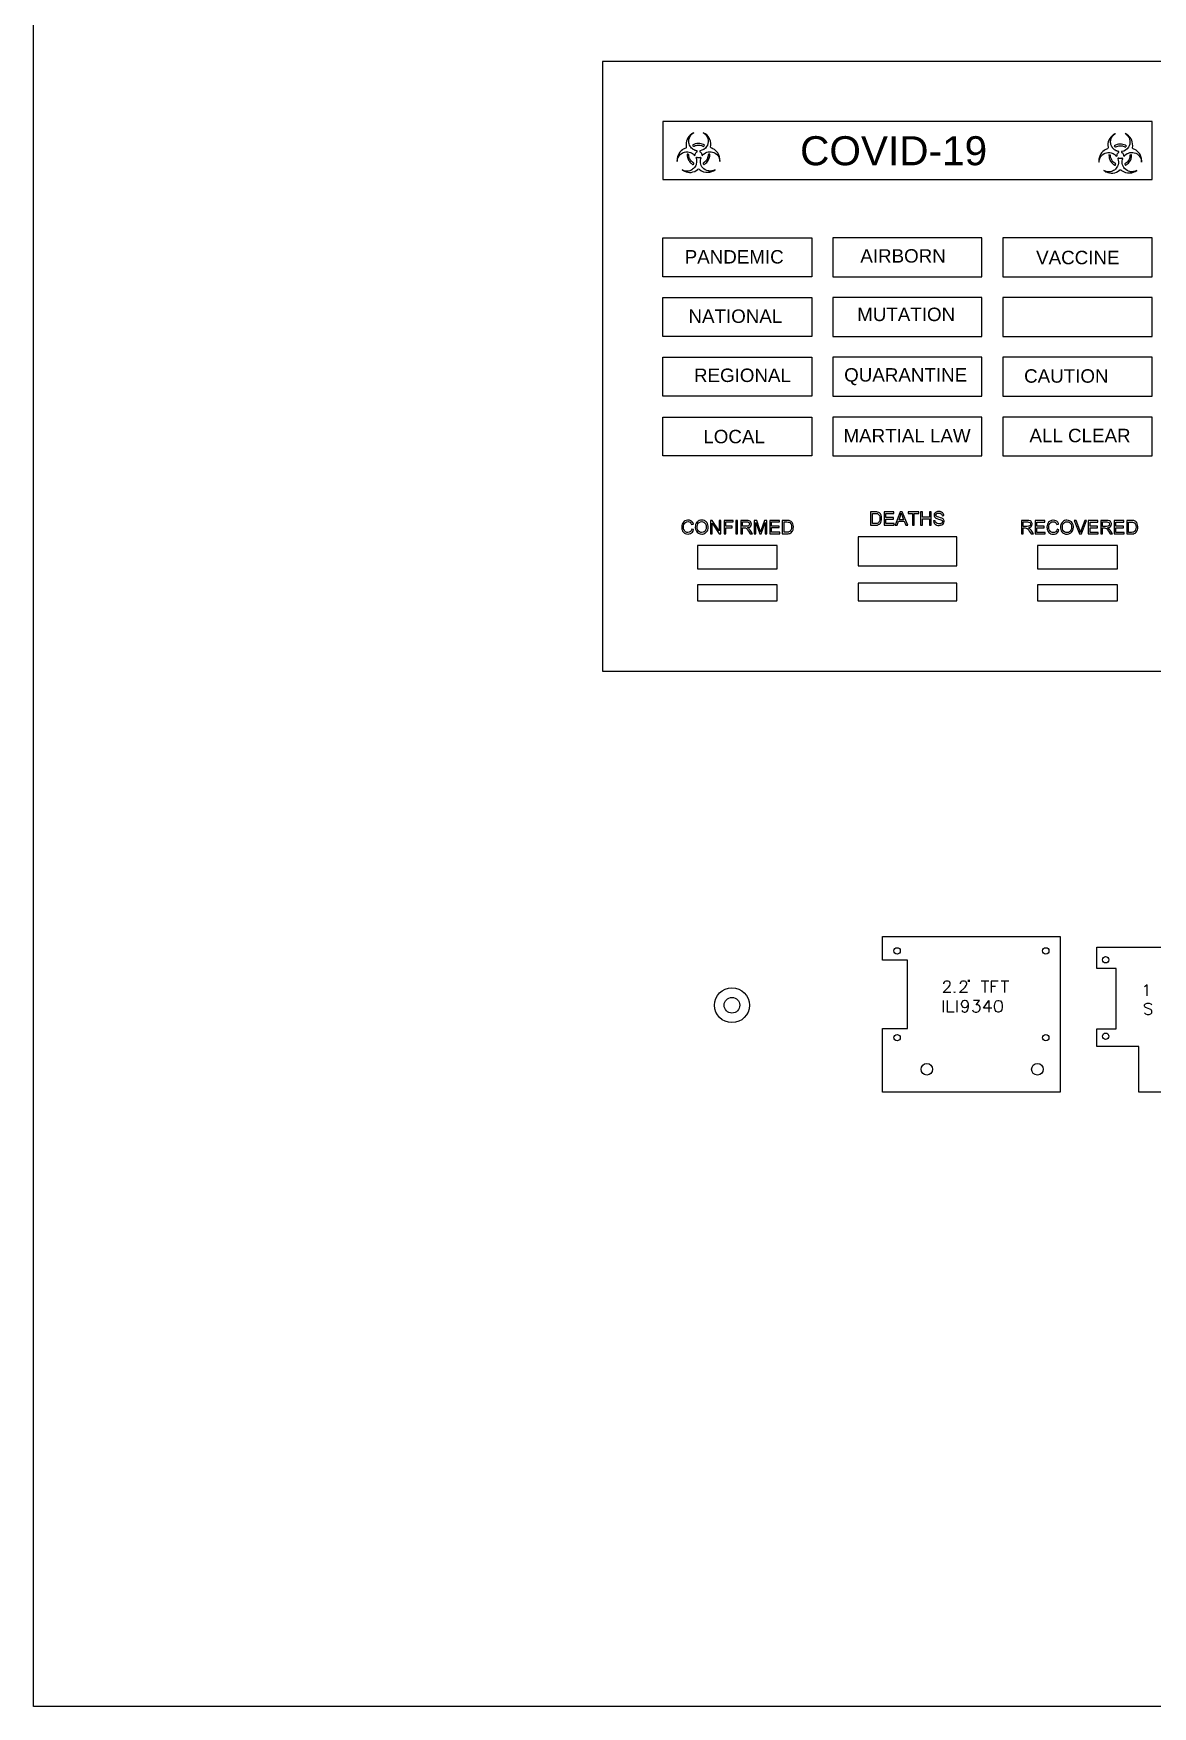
# Model space of a CAD drawing. Header units: inches. Extents: x 209 to 326, y 152 to 200.
# Drawn here: x 208.79 to 228.06, y 151.75 to 180.56 of the extents above; entities that cross this region are included whole.
import ezdxf

# ---------------------------------------------------------------- set-up
doc = ezdxf.new("R2010")
doc.units = ezdxf.units.IN
doc.header["$MEASUREMENT"] = 0
doc.layers.add('DEFAULT_LAYER', color=1, linetype='Continuous')
doc.styles.get("Standard").update_dxf_attribs({"font": 'arial.ttf'})

msp = doc.modelspace()

# ---------------------------------------------------------------- linework, layer by layer
at = {"color": 3, "linetype": 'ByBlock'}
for p, q in [((224.883, 164.262), (224.883, 164.226)), ((224.905, 164.262), (224.905, 164.226))]:
    msp.add_line(p, q, dxfattribs=at)
at = {"color": 6, "linetype": 'ByBlock'}
msp.add_lwpolyline([(208.793, 199.753), (325.986, 199.753), (325.986, 151.746), (208.793, 151.746)], close=True, dxfattribs=at)
at = {"color": 1, "linetype": 'ByBlock'}
for points in [[(242.09, 180.075), (218.59, 180.075), (218.59, 169.575), (242.09, 169.575)], [(219.627, 178.038), (228.053, 178.038), (228.053, 179.038), (219.627, 179.038)], [(222.196, 176.366), (219.627, 176.366), (219.627, 177.034), (222.196, 177.034)], [(222.556, 176.366), (225.124, 176.366), (225.124, 177.034), (222.556, 177.034)], [(225.484, 176.366), (228.053, 176.366), (228.053, 177.034), (225.484, 177.034)], [(222.196, 175.339), (219.627, 175.339), (219.627, 176.007), (222.196, 176.007)], [(222.556, 175.339), (225.124, 175.339), (225.124, 176.007), (222.556, 176.007)], [(225.484, 175.339), (228.053, 175.339), (228.053, 176.007), (225.484, 176.007)], [(222.196, 174.311), (219.627, 174.311), (219.627, 174.979), (222.196, 174.979)], [(222.556, 174.311), (225.124, 174.311), (225.124, 174.979), (222.556, 174.979)], [(225.484, 174.311), (228.053, 174.311), (228.053, 174.979), (225.484, 174.979)], [(222.196, 173.284), (219.627, 173.284), (219.627, 173.951), (222.196, 173.951)], [(222.556, 173.284), (225.124, 173.284), (225.124, 173.951), (222.556, 173.951)], [(225.484, 173.284), (228.053, 173.284), (228.053, 173.951), (225.484, 173.951)], [(220.224, 171.337), (221.599, 171.337), (221.599, 171.737), (220.224, 171.737)], [(222.99, 171.387), (224.69, 171.387), (224.69, 171.887), (222.99, 171.887)], [(226.081, 171.337), (227.456, 171.337), (227.456, 171.737), (226.081, 171.737)], [(220.224, 170.787), (221.599, 170.787), (221.599, 171.062), (220.224, 171.062)], [(222.99, 170.787), (224.69, 170.787), (224.69, 171.087), (222.99, 171.087)], [(226.081, 170.787), (227.456, 170.787), (227.456, 171.062), (226.081, 171.062)]]:
    msp.add_lwpolyline(points, close=True, dxfattribs=at)
at = {"color": 2, "linetype": 'ByBlock', "flags": 128}
for points in [[(223.396, 172.213), (223.393, 172.238), (223.387, 172.26), (223.387, 172.261), (223.375, 172.282), (223.359, 172.299), (223.349, 172.307), (223.325, 172.315), (223.312, 172.318), (223.285, 172.319), (223.205, 172.319), (223.205, 172.087), (223.289, 172.087), (223.303, 172.088), (223.325, 172.091), (223.332, 172.093), (223.353, 172.103), (223.357, 172.106), (223.374, 172.124), (223.38, 172.134), (223.39, 172.157), (223.395, 172.179), (223.396, 172.204)], [(223.363, 172.182), (223.359, 172.16), (223.355, 172.15), (223.342, 172.131), (223.341, 172.131), (223.321, 172.119), (223.31, 172.117), (223.285, 172.115), (223.236, 172.115), (223.236, 172.292), (223.284, 172.292), (223.304, 172.291), (223.323, 172.287), (223.337, 172.279), (223.353, 172.261), (223.357, 172.254), (223.363, 172.232), (223.365, 172.205)], [(223.47, 172.115), (223.47, 172.194), (223.598, 172.194), (223.598, 172.221), (223.47, 172.221), (223.47, 172.292), (223.606, 172.292), (223.606, 172.319), (223.439, 172.319), (223.439, 172.087), (223.611, 172.087), (223.611, 172.115)], [(223.75, 172.319), (223.717, 172.319), (223.628, 172.087), (223.661, 172.087), (223.686, 172.157), (223.783, 172.157), (223.81, 172.087), (223.845, 172.087)], [(223.773, 172.183), (223.695, 172.183), (223.72, 172.251), (223.727, 172.272), (223.733, 172.295), (223.733, 172.293), (223.74, 172.272), (223.749, 172.247)], [(223.958, 172.292), (224.035, 172.292), (224.035, 172.319), (223.851, 172.319), (223.851, 172.292), (223.928, 172.292), (223.928, 172.087), (223.958, 172.087)], [(224.218, 172.087), (224.249, 172.087), (224.249, 172.319), (224.218, 172.319), (224.218, 172.224), (224.098, 172.224), (224.098, 172.319), (224.067, 172.319), (224.067, 172.087), (224.098, 172.087), (224.098, 172.197), (224.218, 172.197)], [(220.15, 172.122), (220.137, 172.141), (220.121, 172.157), (220.109, 172.165), (220.088, 172.173), (220.063, 172.176), (220.051, 172.174), (220.029, 172.169), (220.007, 172.161), (219.998, 172.155), (219.982, 172.141), (219.967, 172.12), (219.961, 172.104), (219.956, 172.082), (219.953, 172.057), (219.955, 172.041), (219.958, 172.017), (219.966, 171.995), (219.97, 171.985), (219.985, 171.966), (220.002, 171.95), (220.015, 171.944), (220.037, 171.938), (220.063, 171.936), (220.082, 171.938), (220.104, 171.944), (220.123, 171.955), (220.137, 171.969), (220.15, 171.988), (220.158, 172.012), (220.128, 172.02), (220.126, 172.017), (220.118, 171.993), (220.104, 171.977), (220.083, 171.966), (220.059, 171.961), (220.042, 171.965), (220.021, 171.972), (220.005, 171.985), (219.994, 172.006), (219.993, 172.009), (219.986, 172.031), (219.985, 172.057), (219.986, 172.079), (219.993, 172.101), (220.001, 172.12), (220.018, 172.136), (220.037, 172.146), (220.063, 172.149), (220.08, 172.147), (220.101, 172.138), (220.113, 172.123), (220.124, 172.101), (220.155, 172.108)], [(220.408, 172.073), (220.403, 172.096), (220.395, 172.118), (220.39, 172.128), (220.374, 172.146), (220.356, 172.16), (220.344, 172.166), (220.323, 172.173), (220.298, 172.175), (220.278, 172.173), (220.256, 172.168), (220.236, 172.157), (220.218, 172.143), (220.215, 172.14), (220.203, 172.123), (220.194, 172.102), (220.189, 172.078), (220.187, 172.053), (220.188, 172.041), (220.192, 172.017), (220.2, 171.995), (220.206, 171.985), (220.221, 171.966), (220.24, 171.952), (220.252, 171.945), (220.274, 171.938), (220.298, 171.936), (220.31, 171.936), (220.332, 171.941), (220.354, 171.95), (220.364, 171.957), (220.381, 171.972), (220.395, 171.992), (220.401, 172.007), (220.407, 172.031), (220.409, 172.055)], [(220.376, 172.051), (220.374, 172.025), (220.366, 172.004), (220.355, 171.986), (220.342, 171.975), (220.322, 171.966), (220.297, 171.962), (220.281, 171.964), (220.26, 171.972), (220.242, 171.986), (220.241, 171.987), (220.229, 172.004), (220.221, 172.026), (220.219, 172.052), (220.219, 172.065), (220.223, 172.09), (220.231, 172.112), (220.243, 172.127), (220.254, 172.136), (220.275, 172.146), (220.298, 172.149), (220.319, 172.146), (220.34, 172.137), (220.354, 172.125), (220.367, 172.104), (220.368, 172.102), (220.374, 172.08), (220.377, 172.055)], [(220.6, 172.171), (220.6, 171.989), (220.479, 172.171), (220.447, 172.171), (220.447, 171.939), (220.477, 171.939), (220.477, 172.122), (220.598, 171.939), (220.63, 171.939), (220.63, 172.171)], [(220.714, 172.045), (220.822, 172.045), (220.822, 172.072), (220.714, 172.072), (220.714, 172.144), (220.838, 172.144), (220.838, 172.171), (220.682, 172.171), (220.682, 171.939), (220.714, 171.939)], [(220.914, 172.171), (220.884, 172.171), (220.884, 171.939), (220.914, 171.939)], [(221.152, 172.121), (221.144, 172.143), (221.137, 172.152), (221.118, 172.165), (221.098, 172.169), (221.071, 172.171), (220.969, 172.171), (220.969, 171.939), (220.999, 171.939), (220.999, 172.043), (221.035, 172.043), (221.052, 172.042), (221.066, 172.036), (221.081, 172.019), (221.088, 172.01), (221.104, 171.988), (221.134, 171.939), (221.172, 171.939), (221.132, 172.003), (221.122, 172.016), (221.107, 172.034), (221.088, 172.045), (221.097, 172.047), (221.121, 172.054), (221.137, 172.067), (221.149, 172.085), (221.153, 172.108)], [(221.122, 172.108), (221.116, 172.087), (221.097, 172.073), (221.09, 172.071), (221.065, 172.069), (220.999, 172.069), (220.999, 172.146), (221.072, 172.146), (221.091, 172.144), (221.11, 172.135), (221.115, 172.13)], [(221.391, 171.939), (221.421, 171.939), (221.421, 172.171), (221.38, 172.171), (221.324, 172.01), (221.318, 171.993), (221.312, 171.973), (221.309, 171.982), (221.301, 172.007), (221.246, 172.171), (221.201, 172.171), (221.201, 171.939), (221.23, 171.939), (221.23, 172.137), (221.297, 171.939), (221.324, 171.939), (221.391, 172.134)], [(221.502, 171.967), (221.502, 172.046), (221.629, 172.046), (221.629, 172.073), (221.502, 172.073), (221.502, 172.144), (221.638, 172.144), (221.638, 172.171), (221.471, 172.171), (221.471, 171.939), (221.643, 171.939), (221.643, 171.967)], [(221.876, 172.066), (221.874, 172.09), (221.868, 172.112), (221.867, 172.113), (221.856, 172.134), (221.841, 172.151), (221.829, 172.159), (221.806, 172.168), (221.792, 172.17), (221.765, 172.171), (221.686, 172.171), (221.686, 171.939), (221.769, 171.939), (221.784, 171.94), (221.806, 171.943), (221.813, 171.945), (221.834, 171.956), (221.839, 171.959), (221.855, 171.977), (221.861, 171.987), (221.87, 172.01), (221.875, 172.032), (221.877, 172.057)], [(221.844, 172.035), (221.839, 172.012), (221.835, 172.002), (221.823, 171.983), (221.822, 171.983), (221.801, 171.972), (221.791, 171.969), (221.766, 171.967), (221.716, 171.967), (221.716, 172.144), (221.765, 172.144), (221.784, 172.143), (221.804, 172.139), (221.818, 172.132), (221.834, 172.113), (221.837, 172.105), (221.843, 172.084), (221.845, 172.057)], [(225.957, 172.015), (225.943, 172.031), (225.924, 172.044), (225.933, 172.045), (225.955, 172.052), (225.973, 172.064), (225.984, 172.083), (225.989, 172.106), (225.987, 172.118), (225.979, 172.141), (225.973, 172.15), (225.954, 172.163), (225.933, 172.168), (225.906, 172.169), (225.805, 172.169), (225.805, 171.937), (225.835, 171.937), (225.835, 172.041), (225.87, 172.041), (225.887, 172.039), (225.901, 172.033), (225.917, 172.018), (225.924, 172.007), (225.938, 171.987), (225.97, 171.937), (226.008, 171.937), (225.968, 172.001)], [(225.957, 172.106), (225.951, 172.085), (225.933, 172.071), (225.925, 172.069), (225.9, 172.068), (225.835, 172.068), (225.835, 172.144), (225.908, 172.144), (225.927, 172.142), (225.946, 172.133), (225.951, 172.128)], [(226.068, 171.964), (226.068, 172.044), (226.197, 172.044), (226.197, 172.071), (226.068, 172.071), (226.068, 172.142), (226.205, 172.142), (226.205, 172.169), (226.038, 172.169), (226.038, 171.937), (226.209, 171.937), (226.209, 171.964)], [(226.439, 172.12), (226.427, 172.139), (226.411, 172.155), (226.398, 172.163), (226.378, 172.171), (226.352, 172.174), (226.341, 172.172), (226.319, 172.168), (226.297, 172.16), (226.287, 172.153), (226.271, 172.139), (226.257, 172.118), (226.251, 172.103), (226.246, 172.08), (226.243, 172.055), (226.244, 172.039), (226.247, 172.015), (226.255, 171.993), (226.26, 171.983), (226.274, 171.964), (226.292, 171.948), (226.305, 171.942), (226.327, 171.936), (226.352, 171.934), (226.371, 171.936), (226.393, 171.942), (226.412, 171.953), (226.427, 171.968), (226.439, 171.987), (226.447, 172.01), (226.417, 172.018), (226.416, 172.015), (226.408, 171.991), (226.393, 171.975), (226.373, 171.964), (226.349, 171.96), (226.332, 171.963), (226.311, 171.971), (226.295, 171.983), (226.284, 172.004), (226.282, 172.007), (226.276, 172.029), (226.274, 172.055), (226.276, 172.077), (226.282, 172.099), (226.29, 172.118), (226.308, 172.134), (226.327, 172.144), (226.352, 172.147), (226.37, 172.145), (226.39, 172.136), (226.403, 172.122), (226.414, 172.099), (226.444, 172.106)], [(226.697, 172.071), (226.692, 172.095), (226.684, 172.115), (226.678, 172.126), (226.663, 172.144), (226.644, 172.158), (226.633, 172.164), (226.611, 172.171), (226.587, 172.174), (226.566, 172.172), (226.544, 172.166), (226.525, 172.155), (226.508, 172.141), (226.505, 172.137), (226.492, 172.12), (226.484, 172.099), (226.478, 172.077), (226.476, 172.05), (226.476, 172.039), (226.481, 172.015), (226.489, 171.993), (226.495, 171.982), (226.509, 171.964), (226.528, 171.95), (226.541, 171.944), (226.562, 171.936), (226.587, 171.934), (226.598, 171.934), (226.62, 171.939), (226.643, 171.948), (226.652, 171.955), (226.67, 171.971), (226.682, 171.99), (226.69, 172.006), (226.695, 172.028), (226.697, 172.053)], [(226.665, 172.049), (226.663, 172.023), (226.655, 172.002), (226.644, 171.985), (226.63, 171.972), (226.611, 171.963), (226.587, 171.96), (226.57, 171.961), (226.549, 171.969), (226.53, 171.983), (226.53, 171.985), (226.517, 172.002), (226.509, 172.025), (226.508, 172.05), (226.508, 172.063), (226.512, 172.088), (226.519, 172.109), (226.531, 172.125), (226.543, 172.134), (226.563, 172.144), (226.587, 172.147), (226.606, 172.144), (226.628, 172.136), (226.643, 172.123), (226.657, 172.103), (226.657, 172.101), (226.663, 172.079), (226.666, 172.053)], [(226.831, 172.001), (226.825, 171.987), (226.819, 171.963), (226.814, 171.977), (226.806, 172.001), (226.746, 172.169), (226.712, 172.169), (226.803, 171.937), (226.835, 171.937), (226.925, 172.169), (226.893, 172.169)], [(226.984, 171.964), (226.984, 172.044), (227.111, 172.044), (227.111, 172.071), (226.984, 172.071), (226.984, 172.142), (227.12, 172.142), (227.12, 172.169), (226.952, 172.169), (226.952, 171.937), (227.125, 171.937), (227.125, 171.964)], [(227.352, 172.118), (227.342, 172.141), (227.336, 172.15), (227.317, 172.163), (227.298, 172.168), (227.271, 172.169), (227.168, 172.169), (227.168, 171.937), (227.198, 171.937), (227.198, 172.041), (227.235, 172.041), (227.25, 172.039), (227.265, 172.033), (227.281, 172.018), (227.287, 172.007), (227.303, 171.987), (227.333, 171.937), (227.371, 171.937), (227.331, 172.001), (227.322, 172.015), (227.306, 172.031), (227.287, 172.044), (227.296, 172.045), (227.32, 172.052), (227.336, 172.064), (227.349, 172.083), (227.352, 172.106)], [(227.322, 172.106), (227.315, 172.085), (227.296, 172.071), (227.29, 172.069), (227.265, 172.068), (227.198, 172.068), (227.198, 172.144), (227.271, 172.144), (227.29, 172.142), (227.309, 172.133), (227.314, 172.128)], [(227.431, 171.964), (227.431, 172.044), (227.56, 172.044), (227.56, 172.071), (227.431, 172.071), (227.431, 172.142), (227.568, 172.142), (227.568, 172.169), (227.401, 172.169), (227.401, 171.937), (227.574, 171.937), (227.574, 171.964)], [(227.808, 172.064), (227.804, 172.088), (227.798, 172.11), (227.787, 172.133), (227.771, 172.149), (227.76, 172.158), (227.736, 172.166), (227.722, 172.168), (227.695, 172.169), (227.615, 172.169), (227.615, 171.937), (227.7, 171.937), (227.714, 171.939), (227.736, 171.942), (227.742, 171.944), (227.765, 171.953), (227.769, 171.956), (227.785, 171.974), (227.792, 171.985), (227.801, 172.009), (227.806, 172.029), (227.808, 172.055)], [(227.774, 172.033), (227.769, 172.01), (227.765, 172.001), (227.752, 171.982), (227.731, 171.969), (227.722, 171.968), (227.696, 171.964), (227.647, 171.964), (227.647, 172.142), (227.695, 172.142), (227.715, 172.141), (227.734, 172.137), (227.747, 172.129), (227.763, 172.11), (227.768, 172.104), (227.774, 172.082), (227.776, 172.055)]]:
    msp.add_lwpolyline(points, close=True, dxfattribs=at)
msp.add_lwpolyline([(224.473, 172.154), (224.472, 172.164), (224.463, 172.186), (224.454, 172.196), (224.434, 172.209), (224.43, 172.211), (224.411, 172.217), (224.383, 172.224), (224.38, 172.225), (224.351, 172.233), (224.336, 172.241), (224.327, 172.261), (224.328, 172.266), (224.34, 172.286), (224.354, 172.293), (224.381, 172.296), (224.402, 172.294), (224.421, 172.285), (224.43, 172.275), (224.437, 172.251), (224.466, 172.254), (224.464, 172.269), (224.455, 172.29), (224.445, 172.302), (224.424, 172.315), (224.404, 172.321), (224.379, 172.323), (224.359, 172.322), (224.336, 172.315), (224.324, 172.308), (224.308, 172.292), (224.302, 172.282), (224.298, 172.259), (224.298, 172.252), (224.306, 172.23), (224.311, 172.224), (224.33, 172.209), (224.348, 172.202), (224.375, 172.194), (224.399, 172.188), (224.416, 172.183), (224.418, 172.183), (224.437, 172.17), (224.443, 172.151), (224.437, 172.131), (224.437, 172.13), (224.417, 172.117), (224.41, 172.114), (224.386, 172.111), (224.373, 172.112), (224.351, 172.118), (224.345, 172.121), (224.328, 172.136), (224.324, 172.141), (224.318, 172.164), (224.289, 172.162), (224.292, 172.142), (224.302, 172.121), (224.315, 172.105), (224.335, 172.093), (224.34, 172.091), (224.362, 172.085), (224.388, 172.084), (224.41, 172.086), (224.432, 172.093), (224.447, 172.102), (224.462, 172.118), (224.468, 172.13), (224.473, 172.153)], dxfattribs=at)
at = {"color": 1}
for points in [[(223.842, 164.6), (223.412, 164.6), (223.412, 165.008), (223.412, 165.008), (223.412, 165.008), (226.472, 165.008), (226.472, 162.326), (223.78, 162.326), (223.78, 162.326), (223.78, 162.326), (223.78, 162.326), (223.412, 162.326), (223.412, 163.42), (223.412, 163.42), (223.842, 163.42)], [(227.826, 162.326), (227.826, 163.113), (227.103, 163.113), (227.103, 163.413), (227.433, 163.413), (227.433, 164.455), (227.103, 164.455), (227.103, 164.819), (229.695, 164.819), (229.695, 162.326)]]:
    msp.add_lwpolyline(points, close=True, dxfattribs=at)
at = {"color": 3, "flags": 128}
for points in [[(224.586, 164.039), (224.453, 164.039), (224.549, 164.134), (224.568, 164.162), (224.577, 164.182), (224.577, 164.201), (224.568, 164.22), (224.558, 164.229), (224.539, 164.239), (224.501, 164.239), (224.482, 164.229), (224.472, 164.22), (224.463, 164.201), (224.463, 164.191)], [(224.872, 164.039), (224.739, 164.039), (224.834, 164.134), (224.853, 164.162), (224.863, 164.182), (224.863, 164.201), (224.853, 164.22), (224.844, 164.229), (224.825, 164.239), (224.786, 164.239), (224.767, 164.229), (224.758, 164.22), (224.749, 164.201), (224.749, 164.191)], [(225.244, 164.239), (225.111, 164.239)], [(225.177, 164.039), (225.177, 164.239)], [(225.405, 164.239), (225.282, 164.239), (225.282, 164.039)], [(225.586, 164.239), (225.453, 164.239)], [(225.52, 164.039), (225.52, 164.239)], [(224.663, 164.048), (224.653, 164.039), (224.644, 164.048), (224.653, 164.058)], [(225.358, 164.143), (225.282, 164.143)], [(224.453, 163.905), (224.453, 163.705)], [(224.644, 163.705), (224.53, 163.705), (224.53, 163.905)], [(224.692, 163.905), (224.692, 163.705)], [(224.777, 163.733), (224.786, 163.714), (224.815, 163.705), (224.834, 163.705), (224.863, 163.714), (224.882, 163.743), (224.891, 163.791), (224.891, 163.839)], [(224.958, 163.743), (224.967, 163.724), (224.977, 163.714), (225.005, 163.705), (225.034, 163.705), (225.063, 163.714), (225.082, 163.733), (225.092, 163.762), (225.092, 163.781), (225.082, 163.81), (225.072, 163.819), (225.053, 163.829), (225.025, 163.829), (225.082, 163.905), (224.977, 163.905)], [(225.292, 163.772), (225.148, 163.772), (225.244, 163.905), (225.244, 163.705)]]:
    msp.add_lwpolyline(points, dxfattribs=at)
at = {"color": 3, "linetype": 'ByBlock', "flags": 128}
for points in [[(227.965, 163.984), (227.965, 164.176), (227.938, 164.149), (227.92, 164.14)], [(227.92, 163.69), (227.938, 163.672), (227.965, 163.664), (228.005, 163.664), (228.032, 163.672), (228.05, 163.69), (228.05, 163.721), (228.041, 163.739), (228.032, 163.748), (228.014, 163.757), (227.956, 163.775), (227.938, 163.784), (227.929, 163.793), (227.92, 163.811), (227.92, 163.829), (227.938, 163.846), (227.965, 163.855), (228.005, 163.855), (228.032, 163.846), (228.05, 163.829)]]:
    msp.add_lwpolyline(points, dxfattribs=at)
at = {"color": 3, "flags": 128}
for points in [[(224.882, 163.876), (224.863, 163.895), (224.834, 163.905), (224.825, 163.905), (224.796, 163.895), (224.777, 163.876), (224.767, 163.847), (224.767, 163.839), (224.777, 163.81), (224.796, 163.791), (224.825, 163.781), (224.834, 163.781), (224.863, 163.791), (224.882, 163.81), (224.891, 163.839)], [(225.472, 163.791), (225.463, 163.743), (225.444, 163.714), (225.415, 163.705), (225.396, 163.705), (225.367, 163.714), (225.348, 163.743), (225.338, 163.791), (225.338, 163.819), (225.348, 163.866), (225.367, 163.895), (225.396, 163.905), (225.415, 163.905), (225.444, 163.895), (225.463, 163.866), (225.472, 163.819)]]:
    msp.add_lwpolyline(points, close=True, dxfattribs=at)
at = {"color": 1, "linetype": 'ByBlock'}
for centre, radius in [((223.662, 164.758), 0.055), ((226.222, 164.758), 0.055), ((227.253, 164.605), 0.055), ((220.819, 163.822), 0.135), ((223.662, 163.263), 0.055), ((226.222, 163.263), 0.055), ((227.253, 163.288), 0.055), ((224.174, 162.719), 0.1), ((226.078, 162.719), 0.1)]:
    msp.add_circle(centre, radius, dxfattribs=at)
at = {"color": 1}
msp.add_circle((220.819, 163.822), 0.3, dxfattribs=at)
at = {"layer": 'DEFAULT_LAYER', "linetype": 'Continuous'}
for points in [[(220.16, 178.844), (220.16, 178.844, 0.015415), (220.147, 178.838, 0.02915), (220.126, 178.825, 0.145274), (220.046, 178.731, 0.147915), (220.032, 178.608, -0.020817), (220.033, 178.599, -0.041079), (220.033, 178.597, -0.320607), (220.022, 178.58, 0.074919), (219.967, 178.553, 0.147507), (219.89, 178.456, 0.084125), (219.875, 178.383), (219.875, 178.372, 0.024442), (219.877, 178.35, -0.01767), (219.877, 178.361, -0.105225), (219.896, 178.428, -0.156631), (219.966, 178.498, -0.025406), (219.982, 178.505, -0.066025), (220.026, 178.516, -0.053231), (220.062, 178.516, -0.126419), (220.139, 178.487), (220.148, 178.481, -0.043096), (220.163, 178.467), (220.174, 178.454), (220.187, 178.462, -0.025243), (220.186, 178.466, -0.096794), (220.19, 178.487, -0.132877), (220.207, 178.511, -0.081106), (220.22, 178.519), (220.22, 178.533), (220.217, 178.534), (220.209, 178.535), (220.204, 178.536), (220.196, 178.539), (220.188, 178.541), (220.18, 178.544), (220.173, 178.547), (220.166, 178.551), (220.158, 178.555), (220.151, 178.559, -0.021528), (220.14, 178.568, -0.060401), (220.111, 178.597, -0.023064), (220.102, 178.61), (220.1, 178.614, -0.065902), (220.082, 178.654, -0.116793), (220.079, 178.73, -0.161674), (220.13, 178.822), (220.137, 178.828), (220.141, 178.831), (220.148, 178.836), (220.153, 178.839, -0.010587), (220.16, 178.844), (220.16, 178.844)], [(220.137, 178.632, 0.055837), (220.155, 178.61, -0.021308), (220.167, 178.616, -0.108507), (220.237, 178.634, -0.084738), (220.292, 178.627, -0.064592), (220.33, 178.61), (220.332, 178.612, 0.051346), (220.348, 178.632, 0.026429), (220.33, 178.642, 0.120365), (220.24, 178.662, 0.141268), (220.137, 178.632)], [(220.324, 178.844, -0.068912), (220.361, 178.816, -0.169176), (220.408, 178.717, -0.17165), (220.383, 178.609, -0.213749), (220.269, 178.534), (220.265, 178.534), (220.265, 178.519, -0.078246), (220.28, 178.51, -0.101632), (220.293, 178.492, -0.031325), (220.296, 178.485, -0.092933), (220.299, 178.466, -0.016378), (220.298, 178.462), (220.311, 178.454), (220.319, 178.464, -0.035422), (220.33, 178.475, -0.019713), (220.34, 178.484, -0.153019), (220.433, 178.519, -0.156151), (220.532, 178.492, -0.13523), (220.592, 178.426, -0.073417), (220.607, 178.38, -0.038292), (220.609, 178.356), (220.609, 178.351, 0.012917), (220.61, 178.362), (220.61, 178.392, 0.027007), (220.607, 178.416, 0.0409), (220.598, 178.45, 0.084624), (220.562, 178.514, 0.073562), (220.517, 178.556, 0.071429), (220.462, 178.583, -0.380788), (220.452, 178.6, 0.157022), (220.439, 178.731), (220.435, 178.74, 0.017404), (220.428, 178.753, 0.164599), (220.324, 178.844)], [(227.423, 178.832), (227.422, 178.832, 0.015415), (227.41, 178.826, 0.02915), (227.388, 178.813, 0.145274), (227.308, 178.719, 0.147915), (227.294, 178.596, -0.020817), (227.296, 178.587, -0.041079), (227.296, 178.585, -0.320607), (227.285, 178.568, 0.074919), (227.229, 178.541, 0.147507), (227.152, 178.444, 0.084125), (227.137, 178.371), (227.137, 178.36, 0.024442), (227.139, 178.338, -0.01767), (227.139, 178.349, -0.105225), (227.158, 178.416, -0.156631), (227.228, 178.486, -0.025406), (227.244, 178.493, -0.066025), (227.288, 178.504, -0.053231), (227.325, 178.504, -0.126419), (227.402, 178.475), (227.41, 178.469, -0.043096), (227.425, 178.455), (227.436, 178.442), (227.449, 178.45, -0.025243), (227.449, 178.454, -0.096794), (227.452, 178.475, -0.132877), (227.469, 178.499, -0.081106), (227.482, 178.507), (227.482, 178.521), (227.479, 178.522), (227.471, 178.523), (227.466, 178.524), (227.458, 178.527), (227.45, 178.529), (227.443, 178.532), (227.435, 178.535), (227.428, 178.539), (227.421, 178.543), (227.414, 178.547, -0.021528), (227.402, 178.556, -0.060401), (227.373, 178.585, -0.023064), (227.364, 178.598), (227.362, 178.602, -0.065902), (227.344, 178.642, -0.116793), (227.341, 178.718, -0.161674), (227.393, 178.81), (227.399, 178.816), (227.404, 178.819), (227.41, 178.824), (227.415, 178.827, -0.010587), (227.422, 178.832), (227.423, 178.832)], [(227.4, 178.62, 0.055837), (227.418, 178.598, -0.021308), (227.43, 178.604, -0.108507), (227.499, 178.622, -0.084738), (227.555, 178.615, -0.064592), (227.592, 178.598), (227.594, 178.6, 0.051346), (227.61, 178.62, 0.026429), (227.592, 178.63, 0.120365), (227.502, 178.65, 0.141268), (227.4, 178.62)], [(227.587, 178.832, -0.068912), (227.623, 178.804, -0.169176), (227.671, 178.705, -0.17165), (227.645, 178.597, -0.213749), (227.531, 178.522), (227.527, 178.522), (227.527, 178.507, -0.078246), (227.542, 178.498, -0.101632), (227.556, 178.48, -0.031325), (227.558, 178.473, -0.092933), (227.561, 178.454, -0.016378), (227.56, 178.45), (227.573, 178.442), (227.581, 178.452, -0.035422), (227.592, 178.463, -0.019713), (227.603, 178.472, -0.153019), (227.695, 178.507, -0.156151), (227.794, 178.48, -0.13523), (227.854, 178.414, -0.073417), (227.869, 178.368, -0.038292), (227.871, 178.344), (227.871, 178.339, 0.012917), (227.873, 178.35), (227.873, 178.38, 0.027007), (227.87, 178.404, 0.0409), (227.86, 178.438, 0.084624), (227.825, 178.502, 0.073562), (227.78, 178.544, 0.071429), (227.724, 178.571, -0.380788), (227.714, 178.588, 0.157022), (227.701, 178.719), (227.697, 178.728, 0.017404), (227.691, 178.741, 0.164599), (227.587, 178.832)], [(220.197, 178.416, -0.013476), (220.2, 178.41, -0.15582), (220.205, 178.308, -0.040834), (220.196, 178.283, -0.130254), (220.142, 178.216, -0.110371), (220.075, 178.187, -0.182952), (219.959, 178.207, 0.05588), (220, 178.182, 0.137092), (220.116, 178.164, 0.149986), (220.23, 178.215, -0.01883), (220.232, 178.217, -0.362247), (220.254, 178.219), (220.265, 178.209, 0.176913), (220.406, 178.165, 0.155586), (220.528, 178.209, -0.041412), (220.502, 178.197, -0.045869), (220.47, 178.188, -0.029464), (220.451, 178.186, -0.037855), (220.426, 178.186, -0.024654), (220.41, 178.189, -0.165158), (220.317, 178.242, -0.146224), (220.277, 178.329, -0.133016), (220.288, 178.416), (220.287, 178.416), (220.276, 178.423, -0.063017), (220.264, 178.416, -0.037654), (220.256, 178.413), (220.251, 178.412, -0.037579), (220.243, 178.412, -0.090734), (220.223, 178.415), (220.218, 178.417, -0.038585), (220.212, 178.421), (220.209, 178.423), (220.197, 178.416)], [(220.048, 178.475, 0.07045), (220.054, 178.421, 0.026621), (220.06, 178.401), (220.063, 178.392), (220.067, 178.384), (220.071, 178.376), (220.076, 178.368), (220.08, 178.36, 0.02384), (220.091, 178.346, 0.01771), (220.101, 178.335), (220.107, 178.328), (220.113, 178.322), (220.12, 178.317), (220.127, 178.311), (220.134, 178.306), (220.142, 178.301), (220.149, 178.297), (220.155, 178.294), (220.155, 178.294), (220.158, 178.301), (220.161, 178.308), (220.163, 178.315), (220.165, 178.321, -0.123095), (220.104, 178.375, -0.087988), (220.081, 178.428, -0.066182), (220.076, 178.471, 0.022009), (220.066, 178.473, 0.034748), (220.048, 178.475)], [(220.409, 178.472), (220.409, 178.469), (220.409, 178.461, -0.09343), (220.395, 178.401, -0.047306), (220.381, 178.375, -0.118464), (220.322, 178.321), (220.323, 178.317), (220.325, 178.31), (220.328, 178.303), (220.332, 178.295, 0.039069), (220.357, 178.311, 0.018967), (220.37, 178.321, 0.053601), (220.398, 178.35, 0.175456), (220.437, 178.477, 0.057269), (220.409, 178.472)], [(227.46, 178.404, -0.013476), (227.462, 178.398, -0.15582), (227.467, 178.296, -0.040834), (227.458, 178.271, -0.130254), (227.405, 178.204, -0.110371), (227.338, 178.175, -0.182952), (227.221, 178.195, 0.05588), (227.262, 178.17, 0.137092), (227.378, 178.152, 0.149986), (227.492, 178.203, -0.01883), (227.494, 178.205, -0.362247), (227.516, 178.207), (227.528, 178.197, 0.176913), (227.668, 178.153, 0.155586), (227.791, 178.197, -0.041412), (227.764, 178.185, -0.045869), (227.733, 178.176, -0.029464), (227.713, 178.174, -0.037855), (227.689, 178.174, -0.024654), (227.672, 178.177, -0.165158), (227.579, 178.23, -0.146224), (227.54, 178.317, -0.133016), (227.55, 178.404), (227.549, 178.404), (227.538, 178.411, -0.063017), (227.526, 178.404, -0.037654), (227.518, 178.401), (227.513, 178.4, -0.037579), (227.505, 178.4, -0.090734), (227.485, 178.403), (227.481, 178.405, -0.038585), (227.474, 178.409), (227.472, 178.411), (227.46, 178.404)], [(227.31, 178.463, 0.07045), (227.316, 178.409, 0.026621), (227.322, 178.389), (227.325, 178.38), (227.329, 178.372), (227.333, 178.364), (227.338, 178.356), (227.343, 178.348, 0.02384), (227.353, 178.334, 0.01771), (227.363, 178.323), (227.369, 178.316), (227.376, 178.31), (227.382, 178.305), (227.389, 178.299), (227.397, 178.294), (227.404, 178.289), (227.412, 178.285), (227.417, 178.282), (227.417, 178.282), (227.42, 178.289), (227.423, 178.296), (227.425, 178.303), (227.427, 178.309, -0.123095), (227.367, 178.363, -0.087988), (227.343, 178.416, -0.066182), (227.338, 178.459, 0.022009), (227.328, 178.461, 0.034748), (227.31, 178.463)], [(227.671, 178.46), (227.671, 178.457), (227.671, 178.449, -0.09343), (227.658, 178.389, -0.047306), (227.643, 178.363, -0.118464), (227.584, 178.309), (227.585, 178.305), (227.588, 178.298), (227.59, 178.291), (227.594, 178.283, 0.039069), (227.62, 178.299, 0.018967), (227.632, 178.309, 0.053601), (227.66, 178.338, 0.175456), (227.699, 178.465, 0.057269), (227.671, 178.46)]]:
    msp.add_lwpolyline(points, format="xyb", dxfattribs=at)

# ---------------------------------------------------------------- texts
at = {"color": 2, "linetype": 'ByBlock', "attachment_point": 1}
for s, width, gutter_width, heights, insert, char_height in [('{\\fArial|b0|i0|c0|p34;COVID-19}', 3.87926, 7.5, [0.47], (221.992, 178.786), 0.5), ('{\\fArial|b0|i0|c0|p34;PANDEMIC}', 2.86935, 11.56, [0.337], (220.005, 176.825), 0.2312), ('{\\fArial|b0|i0|c0|p34;AIRBORN}', 2.86935, 11.56, [0.337], (223.029, 176.841), 0.2312), ('{\\fArial|b0|i0|c0|p34;VACCINE}', 2.86935, 11.56, [0.337], (226.056, 176.813), 0.2312), ('{\\fArial|b0|i0|c0|p34;NATIONAL}', 2.86935, 11.56, [0.337], (220.07, 175.803), 0.2312), ('{\\fArial|b0|i0|c0|p34;MUTATION}', 2.86935, 11.56, [0.337], (222.975, 175.834), 0.2312), ('{\\fArial|b0|i0|c0|p34;REGIONAL}', 2.86935, 11.56, [0.337], (220.165, 174.785), 0.2312), ('{\\fArial|b0|i0|c0|p34;QUARANTINE}', 2.86935, 11.56, [0.337], (222.751, 174.792), 0.2312), ('{\\fArial|b0|i0|c0|p34;CAUTION}', 2.86935, 11.56, [0.337], (225.849, 174.773), 0.2312), ('{\\fArial|b0|i0|c0|p34;LOCAL}', 2.86935, 11.56, [0.337], (220.326, 173.73), 0.2312), ('{\\fArial|b0|i0|c0|p34;MARTIAL LAW}', 2.86935, 11.56, [0.337], (222.739, 173.745), 0.2312), ('{\\fArial|b0|i0|c0|p34;ALL CLEAR}', 2.86935, 11.56, [0.337], (225.941, 173.748), 0.2312)]:
    msp.add_mtext_dynamic_manual_height_columns(s, width=width, gutter_width=gutter_width, heights=heights, dxfattribs=dict(at, insert=insert, char_height=char_height))

doc.saveas('drawing.dxf')
